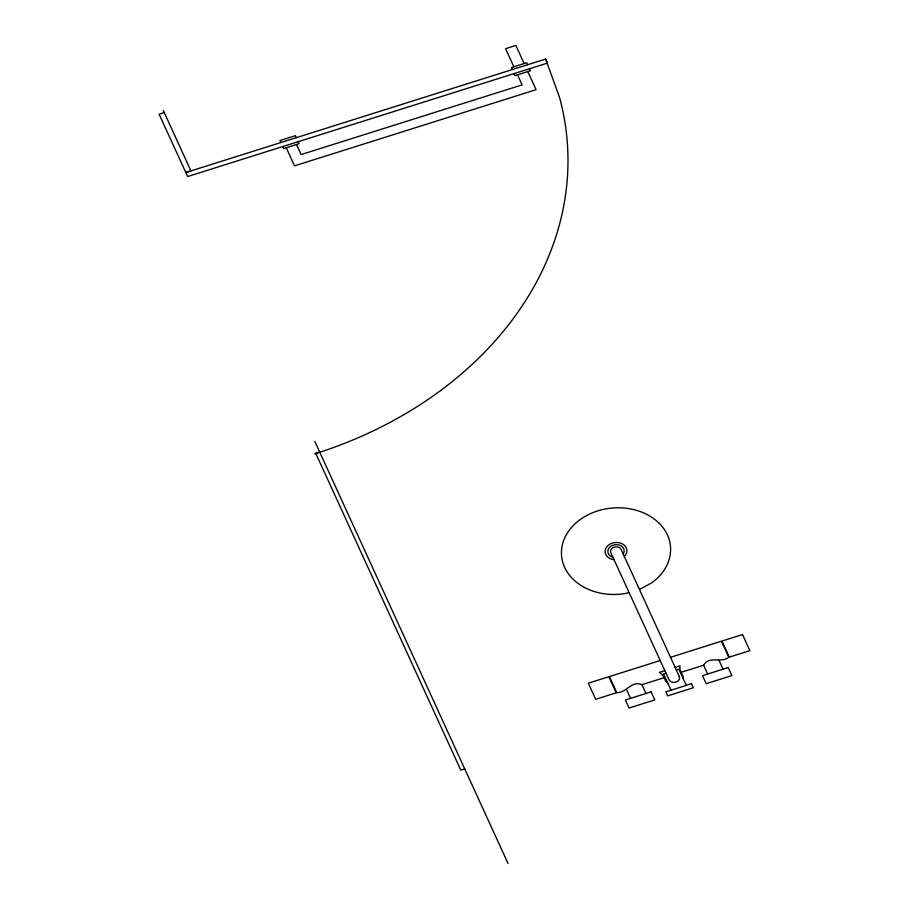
<?xml version="1.0" encoding="UTF-8"?>
<svg xmlns="http://www.w3.org/2000/svg" width="909" height="909" viewBox="0 0 909 909"><rect width="100%" height="100%" fill="white"/><g stroke="black" fill="none" stroke-linecap="round" stroke-linejoin="round"><path stroke-width="1.36" d="M683.216 678.591L682.795 675.342L680.932 672.285A19.543 15.464 -4.8 0 1 679.887 666.661L679.966 665.888L675.137 667.411M660.218 660.536L609.394 676.557L616.756 692.635C626.596 692.942 631.63 680.08 641.947 684.693L664.206 677.671M680.977 672.387L703.623 665.24C709.043 655.446 721.167 663.49 728.813 657.298L721.451 641.22L670.501 657.287M623.199 553.967L623.415 553.683A8.204 6.488 -4.8 0 0 619.518 545.15A8.204 6.488 -4.8 0 0 608.61 548.593A8.204 6.488 -4.8 0 0 612.518 557.115L612.916 557.206M639.459 589.486L651.219 583.146A54.665 43.257 -4.8 0 0 643.197 512.721A54.665 43.257 -4.8 0 0 562.228 545.411A54.665 43.257 -4.8 0 0 625.631 593.463L629.073 592.498M164.279 112.625L159.109 114.193L187.663 176.539L547.457 63.085L545.616 59.062L185.822 172.517L190.981 170.96L163.347 110.603M664.854 670.649L659.332 672.399L659.979 672.853A20.134 15.93 -4.8 0 1 664.127 677.523L665.468 680.807L668.001 683.67M666.024 673.217L663.57 674.001L670.99 690.204M676.307 669.978L678.898 669.16L686.318 685.375M319.673 452.023L315.696 453.227L460.761 770.093L464.738 768.889M527.629 64.744L526.709 62.732L511.29 67.596L512.21 69.607M529.47 68.754L530.39 70.766L514.971 75.629L514.051 73.618M524.141 63.539L515.857 45.45L505.574 48.688L513.858 66.777M527.822 71.584L536.105 89.673L294.527 165.847L286.244 147.758M517.539 74.822L522.141 84.867L301.118 154.564L296.516 144.52M719.042 660.377L723.075 669.183M703.623 665.24L707.656 674.046M641.947 684.693L645.981 693.499M626.528 689.556L630.551 698.362M296.334 137.679L295.414 135.668L279.995 140.531L280.915 142.543M298.175 141.69L299.095 143.702L283.676 148.565L282.756 146.554M314.821 441.444L508.074 863.55M545.616 59.062L559.353 96.763A382.666 302.777 -4.8 0 1 314.662 453.921M614.064 559.717A10.931 8.647 -4.8 0 1 605.78 548.457A10.931 8.647 -4.8 0 1 621.529 543.48A10.931 8.647 -4.8 0 1 624.347 556.478M608.882 676.716L588.328 683.204L595.69 699.282L616.245 692.794L608.882 676.716M742.528 634.573L721.962 641.061L729.325 657.139L749.891 650.662L742.528 634.573M651.117 691.874L625.415 699.975L629.096 708.02L654.798 699.919L651.117 691.874M728.211 667.558L702.521 675.671L706.191 683.704L731.893 675.603L728.211 667.558M691.499 683.738L665.808 691.84L667.649 695.862L693.34 687.761L691.499 683.738M679.273 676.455L621.154 549.513A5.465 4.329 -4.8 0 0 614.177 547.116A5.465 4.329 -4.8 0 0 610.871 552.752L668.99 679.693A5.465 4.329 -4.8 0 0 675.978 682.091A5.465 4.329 -4.8 0 0 679.273 676.455"/></g></svg>
